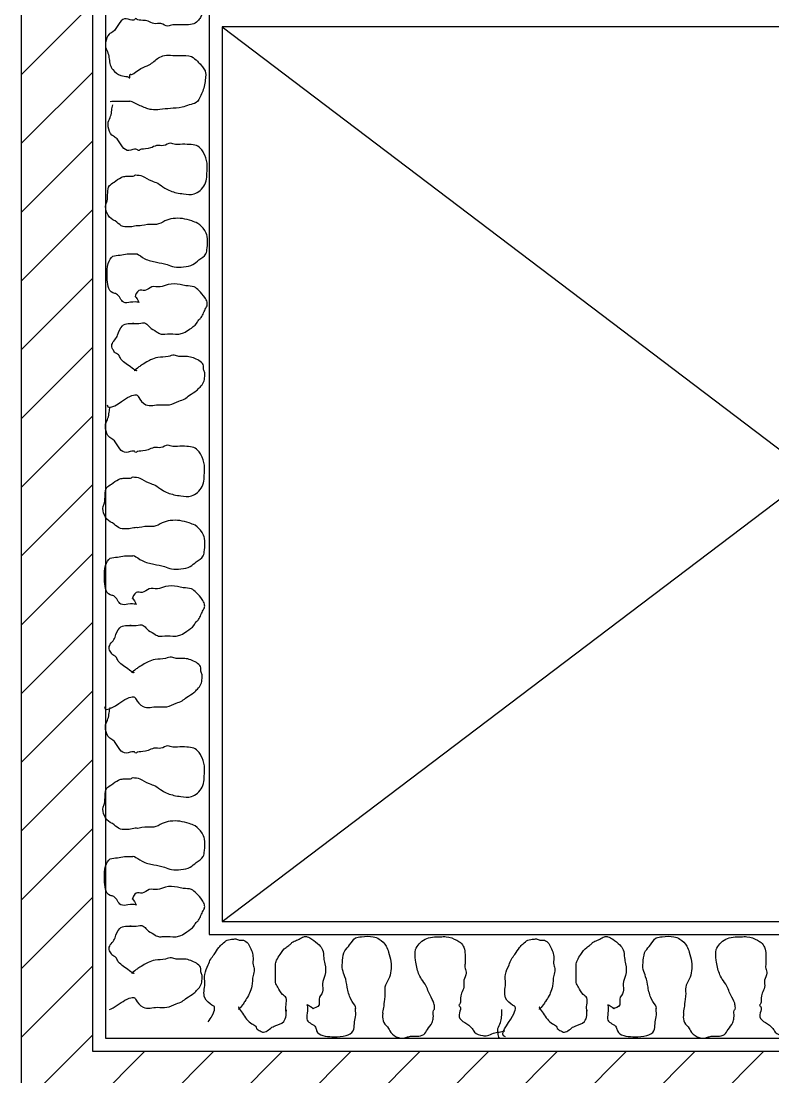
# Model space of a CAD drawing. Extents: x -251.9 to -196.2, y -340.1 to -300.7.
# Drawn here: x -210.587 to -208.626, y -334.754 to -332 of the extents above; entities that cross this region are included whole.
import ezdxf

# ---------------------------------------------------------------- set-up
doc = ezdxf.new("R2010")
doc.units = 0
doc.header["$LTSCALE"] = 0.5
doc.header["$MEASUREMENT"] = 0
for name, color, linetype in [('AC', 10, 'CONTINUOUS'), ('DUCK', 2, 'CONTINUOUS'), ('HATCH', 11, 'CONTINUOUS'), ('LINE', 3, 'CONTINUOUS')]:
    doc.layers.add(name, color=color, linetype=linetype)

msp = doc.modelspace()

# ---------------------------------------------------------------- hatches: boundary and pattern name
at = {"layer": 'HATCH'}
h = msp.add_hatch(dxfattribs=at)
h.set_pattern_fill('ANSI31', color=256, scale=1.014905, style=0)
h.set_pattern_definition([(45, (-382.4706, -368.56819), (-0.08970575, 0.08970575), [])])
h.paths.add_polyline_path([(-206.4596, -331.4907), (-210.5869, -331.4907), (-210.5869, -334.8737), (-206.4596, -334.8737)])
h.paths.add_polyline_path([(-206.6457, -331.6768), (-206.6457, -334.6876), (-210.4008, -334.6876), (-210.4008, -331.6768)], flags=16)

# ---------------------------------------------------------------- linework, layer by layer
at = {"layer": 'AC'}
for points in [[(-210.4008, -331.6768), (-210.4008, -334.6876), (-206.6457, -334.6876), (-206.6457, -331.6768)], [(-210.367, -331.7106), (-210.367, -334.6538), (-206.6795, -334.6538), (-206.6795, -331.7106)], [(-210.0963, -331.9812), (-210.0963, -334.3832), (-206.9501, -334.3832), (-206.9501, -331.9812)], [(-210.0625, -332.0151), (-210.0625, -334.3493), (-206.984, -334.3493), (-206.984, -332.0151)]]:
    msp.add_lwpolyline(points, close=True, dxfattribs=at)
at = {"layer": 'DUCK'}
msp.add_lwpolyline([(-210.5869, -331.4907), (-210.5869, -334.8737), (-206.4596, -334.8737), (-206.4596, -331.4907)], close=True, dxfattribs=at)
at = {"layer": 'HATCH'}
for points, knots in [([(-210.1271, -331.7106), (-210.1212, -331.7146), (-210.1098, -331.7209), (-210.1085, -331.7447), (-210.1059, -331.7655), (-210.1153, -331.7887), (-210.1297, -331.8036), (-210.1513, -331.8109), (-210.1726, -331.8172), (-210.1971, -331.8171), (-210.2198, -331.811), (-210.2375, -331.7988), (-210.2623, -331.8021), (-210.2844, -331.7964), (-210.2876, -331.7986), (-210.3078, -331.7936), (-210.3074, -331.7948), (-210.3077, -331.7946), (-210.3337, -331.794), (-210.3439, -331.8087), (-210.3659, -331.8171), (-210.3781, -331.8428), (-210.3646, -331.8711), (-210.3733, -331.8989), (-210.3485, -331.912), (-210.3363, -331.9235), (-210.3185, -331.9277), (-210.2999, -331.9254), (-210.2971, -331.9315), (-210.2917, -331.929), (-210.2807, -331.9301), (-210.2574, -331.9151), (-210.2352, -331.9086), (-210.2169, -331.8925), (-210.1931, -331.8838), (-210.1673, -331.8801), (-210.1448, -331.877), (-210.126, -331.8895), (-210.1087, -331.9099), (-210.1092, -331.9368), (-210.1077, -331.965), (-210.1145, -331.9831), (-210.1243, -331.9988), (-210.1367, -332.0086), (-210.1568, -332.0098), (-210.1751, -332.0103), (-210.1917, -332.0082), (-210.206, -332.016), (-210.2214, -332.003), (-210.2404, -332.0094), (-210.2589, -331.9966), (-210.2827, -331.9986), (-210.2862, -331.9933), (-210.2891, -331.9928), (-210.2922, -332.0009), (-210.3278, -331.9862), (-210.3368, -332.0239), (-210.3619, -332.0351), (-210.3666, -332.052), (-210.3676, -332.0696), (-210.3592, -332.0827), (-210.3573, -332.0987), (-210.3551, -332.1136), (-210.3469, -332.1306), (-210.3294, -332.1431), (-210.3052, -332.1442), (-210.3022, -332.1525), (-210.304, -332.135), (-210.2975, -332.1427), (-210.2777, -332.1219), (-210.2493, -332.1153), (-210.2333, -332.0967), (-210.2116, -332.0875), (-210.1924, -332.0898), (-210.1693, -332.0896), (-210.1443, -332.0876), (-210.1286, -332.1034), (-210.115, -332.1163), (-210.1047, -332.1302), (-210.106, -332.1532), (-210.109, -332.1734), (-210.1184, -332.1953), (-210.1273, -332.2149), (-210.1491, -332.2175), (-210.1701, -332.2274), (-210.1968, -332.2267), (-210.223, -332.231), (-210.2439, -332.232), (-210.2648, -332.2264), (-210.2823, -332.2175), (-210.3031, -332.2071), (-210.3051, -332.2103), (-210.3051, -332.209), (-210.3104, -332.2094), (-210.332, -332.209), (-210.3483, -332.2096), (-210.3545, -332.2104)], [0.4270406, 0.4270406, 0.4270406, 0.4270406, 0.4315754, 0.4350445, 0.4418486, 0.4455117, 0.45128, 0.4549386, 0.4605401, 0.4659738, 0.4709192, 0.4760933, 0.4794894, 0.4869917, 0.4910669, 0.4965431, 0.5006184, 0.5074105, 0.5122134, 0.5165655, 0.5180848, 0.5278237, 0.5299749, 0.5389238, 0.542322, 0.5472225, 0.5500233, 0.5540985, 0.5595747, 0.567046, 0.5745483, 0.5812397, 0.5848982, 0.5897987, 0.5971158, 0.6012475, 0.6073604, 0.6113227, 0.6156765, 0.6246253, 0.6280273, 0.634481, 0.6369329, 0.6403311, 0.6444628, 0.6498965, 0.6526134, 0.6554141, 0.6597106, 0.6637859, 0.6674444, 0.6735951, 0.6790712, 0.6851842, 0.6920103, 0.6968132, 0.7069202, 0.7093704, 0.7145508, 0.7172723, 0.7209355, 0.7244046, 0.7278737, 0.7309155, 0.7367618, 0.7408935, 0.7470441, 0.7534889, 0.7582433, 0.7652392, 0.7704133, 0.7772097, 0.7808683, 0.7856227, 0.789698, 0.7965241, 0.8008762, 0.8037603, 0.8092436, 0.8112848, 0.8188915, 0.8225546, 0.8274584, 0.8317549, 0.8360514, 0.8428775, 0.8490281, 0.8537826, 0.8565834, 0.8632748, 0.8669334, 0.8716878, 0.8791592, 0.8839137, 0.8900266, 0.8939614, 0.8939614, 0.8939614, 0.8939614]), ([(-210.3626, -333.0006), (-210.3608, -333.0209), (-210.299, -332.9685), (-210.2807, -332.9769), (-210.2845, -332.9764), (-210.2619, -333.0085), (-210.2282, -332.9982), (-210.1989, -333.0036), (-210.1787, -332.9917), (-210.1597, -332.9867), (-210.1465, -332.9739), (-210.131, -332.9665), (-210.1197, -332.954), (-210.1093, -332.9429), (-210.1082, -332.9291), (-210.1068, -332.9173), (-210.1123, -332.9088), (-210.1097, -332.8998), (-210.1153, -332.8902), (-210.1309, -332.8807), (-210.1522, -332.8724), (-210.1736, -332.8767), (-210.1885, -332.8695), (-210.2069, -332.8773), (-210.228, -332.8756), (-210.2453, -332.882), (-210.2584, -332.8885), (-210.2686, -332.895), (-210.2816, -332.9032), (-210.2926, -332.9132), (-210.2901, -332.9107), (-210.2846, -332.9106), (-210.2856, -332.9146), (-210.3062, -332.8977), (-210.3262, -332.8872), (-210.3329, -332.8682), (-210.3433, -332.8658), (-210.3462, -332.8572), (-210.3523, -332.8487), (-210.3475, -332.836), (-210.3391, -332.8282), (-210.332, -332.8132), (-210.3282, -332.7947), (-210.3098, -332.788), (-210.2901, -332.7892), (-210.2931, -332.7885), (-210.2949, -332.7887), (-210.2989, -332.7882), (-210.2802, -332.7899), (-210.2613, -332.7847), (-210.2507, -332.8016), (-210.2359, -332.808), (-210.2231, -332.8174), (-210.2058, -332.8155), (-210.1907, -332.816), (-210.1742, -332.8167), (-210.161, -332.8133), (-210.1463, -332.8027), (-210.1307, -332.7931), (-210.1244, -332.7795), (-210.1151, -332.7727), (-210.1112, -332.7607), (-210.1061, -332.7507), (-210.1008, -332.7421), (-210.1012, -332.7315), (-210.1095, -332.7179), (-210.1207, -332.7045), (-210.1365, -332.6903), (-210.1553, -332.6916), (-210.1769, -332.6856), (-210.2008, -332.6841), (-210.2235, -332.6965), (-210.2467, -332.6888), (-210.2614, -332.7065), (-210.2837, -332.6974), (-210.2897, -332.7208), (-210.2901, -332.7148), (-210.2776, -332.7364), (-210.2802, -332.7326), (-210.2984, -332.732), (-210.3255, -332.7383), (-210.3308, -332.7116), (-210.3596, -332.7081), (-210.3627, -332.6807), (-210.3625, -332.6546), (-210.3627, -332.6351), (-210.3502, -332.6103), (-210.3284, -332.6115), (-210.3097, -332.6061), (-210.2889, -332.6078), (-210.288, -332.607), (-210.29, -332.6083), (-210.2861, -332.6045), (-210.2637, -332.6226), (-210.2349, -332.629), (-210.2086, -332.633), (-210.1863, -332.6434), (-210.163, -332.6413), (-210.1387, -332.6383), (-210.1233, -332.6208), (-210.103, -332.6116), (-210.1016, -332.5865), (-210.0989, -332.5657), (-210.1084, -332.5425), (-210.1228, -332.5276), (-210.1444, -332.5203), (-210.1657, -332.514), (-210.1901, -332.5141), (-210.2129, -332.5202), (-210.2306, -332.5324), (-210.2554, -332.5291), (-210.2775, -332.5348), (-210.2807, -332.5326), (-210.3009, -332.5376), (-210.3005, -332.5364), (-210.3007, -332.5366), (-210.3268, -332.5372), (-210.337, -332.5225), (-210.3589, -332.5141), (-210.3712, -332.4884), (-210.3577, -332.4601), (-210.3663, -332.4323), (-210.3416, -332.4192), (-210.3294, -332.4077), (-210.3116, -332.4035), (-210.293, -332.4058), (-210.2902, -332.3997), (-210.2848, -332.4022), (-210.2738, -332.4011), (-210.2505, -332.4161), (-210.2283, -332.4226), (-210.21, -332.4387), (-210.1862, -332.4474), (-210.1604, -332.4511), (-210.1378, -332.4543), (-210.1191, -332.4417), (-210.1018, -332.4213), (-210.1023, -332.3944), (-210.1007, -332.3662), (-210.1076, -332.3481), (-210.1174, -332.3324), (-210.1298, -332.3226), (-210.1499, -332.3214), (-210.1681, -332.3209), (-210.1848, -332.323), (-210.1991, -332.3152), (-210.2145, -332.3282), (-210.2335, -332.3218), (-210.252, -332.3346), (-210.2758, -332.3326), (-210.2793, -332.3379), (-210.2822, -332.3384), (-210.2853, -332.3303), (-210.3209, -332.345), (-210.3299, -332.3073), (-210.3549, -332.2961), (-210.3596, -332.2792), (-210.3607, -332.2616), (-210.3523, -332.2485), (-210.3505, -332.2329), (-210.349, -332.2229), (-210.3476, -332.2183)], [0, 0, 0, 0, 0.0135353, 0.0258367, 0.033431, 0.0402274, 0.0483779, 0.0538116, 0.0596161, 0.0632746, 0.0666728, 0.0715734, 0.0744575, 0.0778574, 0.0813265, 0.0833677, 0.085519, 0.0875602, 0.089081, 0.0924792, 0.0995714, 0.1036467, 0.1064475, 0.1099111, 0.1160617, 0.1203582, 0.1218775, 0.1258398, 0.12829, 0.1322523, 0.1349692, 0.1410821, 0.1458366, 0.1497988, 0.1579839, 0.1604358, 0.1619551, 0.164407, 0.1659279, 0.168733, 0.1721329, 0.1736537, 0.1797373, 0.1833958, 0.1854335, 0.1929048, 0.1963009, 0.2010554, 0.2051307, 0.209206, 0.2120901, 0.2169907, 0.2200292, 0.2220669, 0.2281798, 0.2302174, 0.2330182, 0.2369805, 0.2422891, 0.244741, 0.2466637, 0.2497055, 0.2527473, 0.2542682, 0.2563094, 0.2593512, 0.2646615, 0.2680597, 0.2728626, 0.2763261, 0.2831183, 0.2880637, 0.2928181, 0.297376, 0.3007721, 0.3055791, 0.3076167, 0.3146125, 0.3180086, 0.3234423, 0.3275176, 0.3337859, 0.3359342, 0.3454089, 0.3467698, 0.3536075, 0.3585113, 0.362643, 0.3667747, 0.3715292, 0.3762837, 0.3823966, 0.3871511, 0.3932283, 0.4003205, 0.4065831, 0.4108795, 0.4163132, 0.4219148, 0.4262668, 0.4315754, 0.4350445, 0.4418486, 0.4455117, 0.45128, 0.4549386, 0.4605401, 0.4659738, 0.4709192, 0.4760933, 0.4794894, 0.4869917, 0.4910669, 0.4965431, 0.5006184, 0.5074105, 0.5122134, 0.5165655, 0.5180848, 0.5278237, 0.5299749, 0.5389238, 0.542322, 0.5472225, 0.5500233, 0.5540985, 0.5595747, 0.567046, 0.5745483, 0.5812397, 0.5848982, 0.5897987, 0.5971158, 0.6012475, 0.6073604, 0.6113227, 0.6156765, 0.6246253, 0.6280273, 0.634481, 0.6369329, 0.6403311, 0.6444628, 0.6498965, 0.6526134, 0.6554141, 0.6597106, 0.6637859, 0.6674444, 0.6735951, 0.6790712, 0.6851842, 0.6920103, 0.6968132, 0.7069202, 0.7093704, 0.7145508, 0.7172723, 0.7209355, 0.7244046, 0.7276109, 0.7276109, 0.7276109, 0.7276109]), ([(-210.3695, -333.7885), (-210.3677, -333.8088), (-210.3059, -333.7564), (-210.2876, -333.7648), (-210.2914, -333.7643), (-210.2688, -333.7964), (-210.2351, -333.7861), (-210.2058, -333.7915), (-210.1856, -333.7796), (-210.1666, -333.7746), (-210.1534, -333.7618), (-210.1379, -333.7544), (-210.1266, -333.7419), (-210.1162, -333.7308), (-210.1151, -333.717), (-210.1137, -333.7052), (-210.1193, -333.6967), (-210.1166, -333.6877), (-210.1222, -333.6781), (-210.1378, -333.6686), (-210.1592, -333.6603), (-210.1805, -333.6646), (-210.1955, -333.6574), (-210.2138, -333.6652), (-210.235, -333.6635), (-210.2522, -333.6698), (-210.2653, -333.6764), (-210.2755, -333.6829), (-210.2885, -333.6911), (-210.2995, -333.7011), (-210.297, -333.6986), (-210.2915, -333.6985), (-210.2926, -333.7025), (-210.3131, -333.6856), (-210.3331, -333.6751), (-210.3398, -333.6561), (-210.3502, -333.6537), (-210.3531, -333.6451), (-210.3592, -333.6365), (-210.3544, -333.6239), (-210.346, -333.6161), (-210.3389, -333.6011), (-210.3352, -333.5826), (-210.3167, -333.5759), (-210.297, -333.5771), (-210.3001, -333.5764), (-210.3018, -333.5766), (-210.3058, -333.5761), (-210.2871, -333.5777), (-210.2682, -333.5726), (-210.2577, -333.5895), (-210.2428, -333.5959), (-210.23, -333.6053), (-210.2127, -333.6034), (-210.1976, -333.6039), (-210.1811, -333.6046), (-210.168, -333.6012), (-210.1532, -333.5906), (-210.1376, -333.581), (-210.1313, -333.5674), (-210.122, -333.5606), (-210.1182, -333.5486), (-210.113, -333.5386), (-210.1077, -333.53), (-210.1081, -333.5194), (-210.1164, -333.5058), (-210.1276, -333.4924), (-210.1434, -333.4782), (-210.1622, -333.4795), (-210.1838, -333.4734), (-210.2077, -333.472), (-210.2305, -333.4844), (-210.2536, -333.4767), (-210.2683, -333.4944), (-210.2907, -333.4853), (-210.2966, -333.5087), (-210.297, -333.5027), (-210.2845, -333.5243), (-210.2871, -333.5205), (-210.3053, -333.5199), (-210.3324, -333.5262), (-210.3377, -333.4995), (-210.3666, -333.496), (-210.3697, -333.4686), (-210.3695, -333.4425), (-210.3696, -333.423), (-210.3571, -333.3982), (-210.3353, -333.3994), (-210.3167, -333.394), (-210.2959, -333.3957), (-210.2949, -333.3949), (-210.2969, -333.3962), (-210.293, -333.3924), (-210.2706, -333.4105), (-210.2418, -333.4169), (-210.2155, -333.4209), (-210.1932, -333.4313), (-210.1699, -333.4292), (-210.1457, -333.4262), (-210.1302, -333.4087), (-210.1099, -333.3995), (-210.1085, -333.3744), (-210.1059, -333.3536), (-210.1153, -333.3304), (-210.1297, -333.3155), (-210.1513, -333.3082), (-210.1726, -333.3019), (-210.1971, -333.302), (-210.2198, -333.3081), (-210.2375, -333.3203), (-210.2623, -333.317), (-210.2844, -333.3227), (-210.2876, -333.3205), (-210.3078, -333.3255), (-210.3074, -333.3243), (-210.3077, -333.3245), (-210.3337, -333.325), (-210.3439, -333.3104), (-210.3659, -333.302), (-210.3781, -333.2763), (-210.3646, -333.248), (-210.3733, -333.2202), (-210.3485, -333.2071), (-210.3363, -333.1956), (-210.3185, -333.1914), (-210.2999, -333.1937), (-210.2971, -333.1876), (-210.2917, -333.19), (-210.2807, -333.189), (-210.2574, -333.204), (-210.2352, -333.2105), (-210.2169, -333.2266), (-210.1931, -333.2353), (-210.1673, -333.2389), (-210.1448, -333.2421), (-210.126, -333.2296), (-210.1087, -333.2092), (-210.1092, -333.1823), (-210.1077, -333.1541), (-210.1145, -333.136), (-210.1243, -333.1203), (-210.1367, -333.1105), (-210.1568, -333.1093), (-210.1751, -333.1088), (-210.1917, -333.1108), (-210.206, -333.1031), (-210.2214, -333.1161), (-210.2404, -333.1097), (-210.2589, -333.1225), (-210.2827, -333.1205), (-210.2862, -333.1258), (-210.2891, -333.1263), (-210.2922, -333.1182), (-210.3278, -333.1329), (-210.3368, -333.0952), (-210.3619, -333.084), (-210.3666, -333.0671), (-210.3676, -333.0495), (-210.3592, -333.0364), (-210.3574, -333.0208), (-210.3559, -333.0108), (-210.3545, -333.0062)], [0, 0, 0, 0, 0.0135353, 0.0258367, 0.033431, 0.0402274, 0.0483779, 0.0538116, 0.0596161, 0.0632746, 0.0666728, 0.0715734, 0.0744575, 0.0778574, 0.0813265, 0.0833677, 0.085519, 0.0875602, 0.089081, 0.0924792, 0.0995714, 0.1036467, 0.1064475, 0.1099111, 0.1160617, 0.1203582, 0.1218775, 0.1258398, 0.12829, 0.1322523, 0.1349692, 0.1410821, 0.1458366, 0.1497988, 0.1579839, 0.1604358, 0.1619551, 0.164407, 0.1659279, 0.168733, 0.1721329, 0.1736537, 0.1797373, 0.1833958, 0.1854335, 0.1929048, 0.1963009, 0.2010554, 0.2051307, 0.209206, 0.2120901, 0.2169907, 0.2200292, 0.2220669, 0.2281798, 0.2302174, 0.2330182, 0.2369805, 0.2422891, 0.244741, 0.2466637, 0.2497055, 0.2527473, 0.2542682, 0.2563094, 0.2593512, 0.2646615, 0.2680597, 0.2728626, 0.2763261, 0.2831183, 0.2880637, 0.2928181, 0.297376, 0.3007721, 0.3055791, 0.3076167, 0.3146125, 0.3180086, 0.3234423, 0.3275176, 0.3337859, 0.3359342, 0.3454089, 0.3467698, 0.3536075, 0.3585113, 0.362643, 0.3667747, 0.3715292, 0.3762837, 0.3823966, 0.3871511, 0.3932283, 0.4003205, 0.4065831, 0.4108795, 0.4163132, 0.4219148, 0.4262668, 0.4315754, 0.4350445, 0.4418486, 0.4455117, 0.45128, 0.4549386, 0.4605401, 0.4659738, 0.4709192, 0.4760933, 0.4794894, 0.4869917, 0.4910669, 0.4965431, 0.5006184, 0.5074105, 0.5122134, 0.5165655, 0.5180848, 0.5278237, 0.5299749, 0.5389238, 0.542322, 0.5472225, 0.5500233, 0.5540985, 0.5595747, 0.567046, 0.5745483, 0.5812397, 0.5848982, 0.5897987, 0.5971158, 0.6012475, 0.6073604, 0.6113227, 0.6156765, 0.6246253, 0.6280273, 0.634481, 0.6369329, 0.6403311, 0.6444628, 0.6498965, 0.6526134, 0.6554141, 0.6597106, 0.6637859, 0.6674444, 0.6735951, 0.6790712, 0.6851842, 0.6920103, 0.6968132, 0.7069202, 0.7093704, 0.7145508, 0.7172723, 0.7209355, 0.7244046, 0.7276109, 0.7276109, 0.7276109, 0.7276109]), ([(-210.3562, -334.5788), (-210.3446, -334.5744), (-210.303, -334.5422), (-210.2876, -334.5493), (-210.2914, -334.5488), (-210.2688, -334.5809), (-210.2351, -334.5705), (-210.2058, -334.5759), (-210.1856, -334.564), (-210.1666, -334.559), (-210.1534, -334.5462), (-210.1379, -334.5388), (-210.1266, -334.5263), (-210.1162, -334.5152), (-210.1151, -334.5014), (-210.1137, -334.4897), (-210.1193, -334.4812), (-210.1166, -334.4722), (-210.1222, -334.4626), (-210.1378, -334.453), (-210.1592, -334.4448), (-210.1805, -334.449), (-210.1955, -334.4418), (-210.2138, -334.4496), (-210.235, -334.4479), (-210.2522, -334.4543), (-210.2653, -334.4609), (-210.2755, -334.4673), (-210.2885, -334.4756), (-210.2995, -334.4855), (-210.297, -334.4831), (-210.2915, -334.4829), (-210.2926, -334.4869), (-210.3131, -334.4701), (-210.3331, -334.4595), (-210.3398, -334.4405), (-210.3502, -334.4381), (-210.3531, -334.4296), (-210.3592, -334.421), (-210.3544, -334.4084), (-210.346, -334.4006), (-210.3389, -334.3856), (-210.3352, -334.367), (-210.3167, -334.3604), (-210.297, -334.3615), (-210.3001, -334.3608), (-210.3018, -334.3611), (-210.3058, -334.3606), (-210.2871, -334.3622), (-210.2682, -334.357), (-210.2577, -334.374), (-210.2428, -334.3803), (-210.23, -334.3897), (-210.2127, -334.3878), (-210.1976, -334.3884), (-210.1811, -334.3891), (-210.168, -334.3857), (-210.1532, -334.375), (-210.1376, -334.3654), (-210.1313, -334.3518), (-210.122, -334.345), (-210.1182, -334.3331), (-210.113, -334.323), (-210.1077, -334.3144), (-210.1081, -334.3038), (-210.1164, -334.2902), (-210.1276, -334.2769), (-210.1434, -334.2626), (-210.1622, -334.264), (-210.1838, -334.2579), (-210.2077, -334.2564), (-210.2305, -334.2689), (-210.2536, -334.2612), (-210.2683, -334.2788), (-210.2907, -334.2697), (-210.2966, -334.2932), (-210.297, -334.2872), (-210.2845, -334.3087), (-210.2871, -334.3049), (-210.3053, -334.3044), (-210.3324, -334.3106), (-210.3377, -334.2839), (-210.3666, -334.2804), (-210.3697, -334.253), (-210.3695, -334.2269), (-210.3696, -334.2075), (-210.3571, -334.1827), (-210.3353, -334.1838), (-210.3167, -334.1784), (-210.2959, -334.1801), (-210.2949, -334.1794), (-210.2969, -334.1807), (-210.293, -334.1768), (-210.2706, -334.1949), (-210.2418, -334.2013), (-210.2155, -334.2053), (-210.1932, -334.2157), (-210.1699, -334.2136), (-210.1457, -334.2106), (-210.1302, -334.1931), (-210.1099, -334.1839), (-210.1085, -334.1588), (-210.1059, -334.138), (-210.1153, -334.1149), (-210.1297, -334.0999), (-210.1513, -334.0927), (-210.1726, -334.0864), (-210.1971, -334.0864), (-210.2198, -334.0925), (-210.2375, -334.1048), (-210.2623, -334.1014), (-210.2844, -334.1072), (-210.2876, -334.1049), (-210.3078, -334.1099), (-210.3074, -334.1087), (-210.3077, -334.1089), (-210.3337, -334.1095), (-210.3439, -334.0949), (-210.3659, -334.0864), (-210.3781, -334.0608), (-210.3646, -334.0325), (-210.3733, -334.0047), (-210.3485, -333.9915), (-210.3363, -333.9801), (-210.3185, -333.9759), (-210.2999, -333.9781), (-210.2971, -333.972), (-210.2917, -333.9745), (-210.2807, -333.9734), (-210.2574, -333.9885), (-210.2352, -333.995), (-210.2169, -334.011), (-210.1931, -334.0198), (-210.1673, -334.0234), (-210.1448, -334.0266), (-210.126, -334.0141), (-210.1087, -333.9936), (-210.1092, -333.9667), (-210.1077, -333.9385), (-210.1145, -333.9205), (-210.1243, -333.9048), (-210.1367, -333.895), (-210.1568, -333.8938), (-210.1751, -333.8933), (-210.1917, -333.8953), (-210.206, -333.8876), (-210.2214, -333.9005), (-210.2404, -333.8942), (-210.2589, -333.9069), (-210.2827, -333.905), (-210.2862, -333.9102), (-210.2891, -333.9108), (-210.2922, -333.9027), (-210.3278, -333.9173), (-210.3368, -333.8796), (-210.3619, -333.8685), (-210.3666, -333.8515), (-210.3676, -333.834), (-210.3592, -333.8208), (-210.3574, -333.8053), (-210.3559, -333.7953), (-210.3545, -333.7907)], [0.0052418, 0.0052418, 0.0052418, 0.0052418, 0.0135353, 0.0258367, 0.033431, 0.0402274, 0.0483779, 0.0538116, 0.0596161, 0.0632746, 0.0666728, 0.0715734, 0.0744575, 0.0778574, 0.0813265, 0.0833677, 0.085519, 0.0875602, 0.089081, 0.0924792, 0.0995714, 0.1036467, 0.1064475, 0.1099111, 0.1160617, 0.1203582, 0.1218775, 0.1258398, 0.12829, 0.1322523, 0.1349692, 0.1410821, 0.1458366, 0.1497988, 0.1579839, 0.1604358, 0.1619551, 0.164407, 0.1659279, 0.168733, 0.1721329, 0.1736537, 0.1797373, 0.1833958, 0.1854335, 0.1929048, 0.1963009, 0.2010554, 0.2051307, 0.209206, 0.2120901, 0.2169907, 0.2200292, 0.2220669, 0.2281798, 0.2302174, 0.2330182, 0.2369805, 0.2422891, 0.244741, 0.2466637, 0.2497055, 0.2527473, 0.2542682, 0.2563094, 0.2593512, 0.2646615, 0.2680597, 0.2728626, 0.2763261, 0.2831183, 0.2880637, 0.2928181, 0.297376, 0.3007721, 0.3055791, 0.3076167, 0.3146125, 0.3180086, 0.3234423, 0.3275176, 0.3337859, 0.3359342, 0.3454089, 0.3467698, 0.3536075, 0.3585113, 0.362643, 0.3667747, 0.3715292, 0.3762837, 0.3823966, 0.3871511, 0.3932283, 0.4003205, 0.4065831, 0.4108795, 0.4163132, 0.4219148, 0.4262668, 0.4315754, 0.4350445, 0.4418486, 0.4455117, 0.45128, 0.4549386, 0.4605401, 0.4659738, 0.4709192, 0.4760933, 0.4794894, 0.4869917, 0.4910669, 0.4965431, 0.5006184, 0.5074105, 0.5122134, 0.5165655, 0.5180848, 0.5278237, 0.5299749, 0.5389238, 0.542322, 0.5472225, 0.5500233, 0.5540985, 0.5595747, 0.567046, 0.5745483, 0.5812397, 0.5848982, 0.5897987, 0.5971158, 0.6012475, 0.6073604, 0.6113227, 0.6156765, 0.6246253, 0.6280273, 0.634481, 0.6369329, 0.6403311, 0.6444628, 0.6498965, 0.6526134, 0.6554141, 0.6597106, 0.6637859, 0.6674444, 0.6735951, 0.6790712, 0.6851842, 0.6920103, 0.6968132, 0.7069202, 0.7093704, 0.7145508, 0.7172723, 0.7209355, 0.7244046, 0.7276109, 0.7276109, 0.7276109, 0.7276109]), ([(-210.0989, -334.6111), (-210.0954, -334.6058), (-210.0783, -334.5804), (-210.0841, -334.5678), (-210.0836, -334.5716), (-210.1157, -334.5489), (-210.1053, -334.5153), (-210.1107, -334.486), (-210.0988, -334.4658), (-210.0938, -334.4468), (-210.081, -334.4336), (-210.0737, -334.4181), (-210.0611, -334.4068), (-210.05, -334.3964), (-210.0362, -334.3953), (-210.0245, -334.3939), (-210.016, -334.3994), (-210.007, -334.3968), (-209.9974, -334.4024), (-209.9878, -334.418), (-209.9796, -334.4393), (-209.9839, -334.4607), (-209.9766, -334.4756), (-209.9845, -334.4939), (-209.9827, -334.5151), (-209.9891, -334.5323), (-209.9957, -334.5455), (-210.0021, -334.5556), (-210.0104, -334.5686), (-210.0203, -334.5797), (-210.0179, -334.5771), (-210.0177, -334.5717), (-210.0218, -334.5727), (-210.0049, -334.5933), (-209.9943, -334.6132), (-209.9753, -334.6199), (-209.9729, -334.6304), (-209.9644, -334.6333), (-209.9558, -334.6394), (-209.9432, -334.6346), (-209.9354, -334.6262), (-209.9204, -334.619), (-209.9018, -334.6153), (-209.8952, -334.5968), (-209.8963, -334.5772), (-209.8957, -334.5802), (-209.8959, -334.582), (-209.8954, -334.586), (-209.897, -334.5672), (-209.8918, -334.5484), (-209.9088, -334.5378), (-209.9151, -334.523), (-209.9245, -334.5102), (-209.9226, -334.4929), (-209.9232, -334.4778), (-209.9239, -334.4613), (-209.9205, -334.4481), (-209.9099, -334.4334), (-209.9003, -334.4178), (-209.8866, -334.4115), (-209.8798, -334.4022), (-209.8679, -334.3983), (-209.8578, -334.3932), (-209.8492, -334.3878), (-209.8386, -334.3883), (-209.825, -334.3966), (-209.8117, -334.4078), (-209.7974, -334.4236), (-209.7988, -334.4424), (-209.7927, -334.464), (-209.7912, -334.4879), (-209.8037, -334.5106), (-209.796, -334.5338), (-209.8136, -334.5485), (-209.8045, -334.5708), (-209.828, -334.5768), (-209.822, -334.5772), (-209.8435, -334.5647), (-209.8397, -334.5673), (-209.8392, -334.5855), (-209.8454, -334.6126), (-209.8187, -334.6178), (-209.8153, -334.6467), (-209.7879, -334.6498), (-209.7617, -334.6496), (-209.7423, -334.6498), (-209.7175, -334.6373), (-209.7186, -334.6155), (-209.7132, -334.5968), (-209.7149, -334.576), (-209.7142, -334.5751), (-209.7155, -334.5771), (-209.7116, -334.5732), (-209.7297, -334.5507), (-209.7361, -334.522), (-209.7402, -334.4957), (-209.7505, -334.4733), (-209.7485, -334.4501), (-209.7454, -334.4258), (-209.7279, -334.4104), (-209.7187, -334.3901), (-209.6937, -334.3886), (-209.6728, -334.386), (-209.6497, -334.3954), (-209.6347, -334.4098), (-209.6275, -334.4315), (-209.6212, -334.4527), (-209.6212, -334.4772), (-209.6273, -334.4999), (-209.6396, -334.5177), (-209.6362, -334.5424), (-209.642, -334.5645), (-209.6397, -334.5678), (-209.6447, -334.5879), (-209.6435, -334.5875), (-209.6437, -334.5878), (-209.6443, -334.6138), (-209.6297, -334.624), (-209.6213, -334.646), (-209.5956, -334.6583), (-209.5673, -334.6447), (-209.5395, -334.6534), (-209.5263, -334.6286), (-209.5149, -334.6165), (-209.5107, -334.5987), (-209.5129, -334.5801), (-209.5068, -334.5773), (-209.5093, -334.5719), (-209.5083, -334.5608), (-209.5233, -334.5376), (-209.5298, -334.5153), (-209.5458, -334.497), (-209.5546, -334.4733), (-209.5582, -334.4474), (-209.5614, -334.4249), (-209.5489, -334.4061), (-209.5284, -334.3889), (-209.5015, -334.3894), (-209.4733, -334.3878), (-209.4553, -334.3947), (-209.4396, -334.4044), (-209.4298, -334.4169), (-209.4286, -334.437), (-209.4281, -334.4552), (-209.4301, -334.4718), (-209.4224, -334.4862), (-209.4353, -334.5015), (-209.429, -334.5206), (-209.4417, -334.539), (-209.4398, -334.5629), (-209.445, -334.5664), (-209.4456, -334.5693), (-209.4375, -334.5724), (-209.4521, -334.6079), (-209.4144, -334.617), (-209.4033, -334.642), (-209.3863, -334.6467), (-209.3688, -334.6478), (-209.3556, -334.6394), (-209.3401, -334.6375), (-209.3301, -334.6361), (-209.3255, -334.6347)], [0.0104215, 0.0104215, 0.0104215, 0.0104215, 0.0135353, 0.0258367, 0.033431, 0.0402274, 0.0483779, 0.0538116, 0.0596161, 0.0632746, 0.0666728, 0.0715734, 0.0744575, 0.0778574, 0.0813265, 0.0833677, 0.085519, 0.0875602, 0.089081, 0.0924792, 0.0995714, 0.1036467, 0.1064475, 0.1099111, 0.1160617, 0.1203582, 0.1218775, 0.1258398, 0.12829, 0.1322523, 0.1349692, 0.1410821, 0.1458366, 0.1497988, 0.1579839, 0.1604358, 0.1619551, 0.164407, 0.1659279, 0.168733, 0.1721329, 0.1736537, 0.1797373, 0.1833958, 0.1854335, 0.1929048, 0.1963009, 0.2010554, 0.2051307, 0.209206, 0.2120901, 0.2169907, 0.2200292, 0.2220669, 0.2281798, 0.2302174, 0.2330182, 0.2369805, 0.2422891, 0.244741, 0.2466637, 0.2497055, 0.2527473, 0.2542682, 0.2563094, 0.2593512, 0.2646615, 0.2680597, 0.2728626, 0.2763261, 0.2831183, 0.2880637, 0.2928181, 0.297376, 0.3007721, 0.3055791, 0.3076167, 0.3146125, 0.3180086, 0.3234423, 0.3275176, 0.3337859, 0.3359342, 0.3454089, 0.3467698, 0.3536075, 0.3585113, 0.362643, 0.3667747, 0.3715292, 0.3762837, 0.3823966, 0.3871511, 0.3932283, 0.4003205, 0.4065831, 0.4108795, 0.4163132, 0.4219148, 0.4262668, 0.4315754, 0.4350445, 0.4418486, 0.4455117, 0.45128, 0.4549386, 0.4605401, 0.4659738, 0.4709192, 0.4760933, 0.4794894, 0.4869917, 0.4910669, 0.4965431, 0.5006184, 0.5074105, 0.5122134, 0.5165655, 0.5180848, 0.5278237, 0.5299749, 0.5389238, 0.542322, 0.5472225, 0.5500233, 0.5540985, 0.5595747, 0.567046, 0.5745483, 0.5812397, 0.5848982, 0.5897987, 0.5971158, 0.6012475, 0.6073604, 0.6113227, 0.6156765, 0.6246253, 0.6280273, 0.634481, 0.6369329, 0.6403311, 0.6444628, 0.6498965, 0.6526134, 0.6554141, 0.6597106, 0.6637859, 0.6674444, 0.6735951, 0.6790712, 0.6851842, 0.6920103, 0.6968132, 0.7069202, 0.7093704, 0.7145508, 0.7172723, 0.7209355, 0.7244046, 0.7276109, 0.7276109, 0.7276109, 0.7276109]), ([(-209.3233, -334.6497), (-209.3436, -334.6479), (-209.2913, -334.5861), (-209.2996, -334.5678), (-209.2991, -334.5716), (-209.3312, -334.5489), (-209.3209, -334.5153), (-209.3263, -334.486), (-209.3144, -334.4658), (-209.3094, -334.4468), (-209.2966, -334.4336), (-209.2892, -334.4181), (-209.2767, -334.4068), (-209.2656, -334.3964), (-209.2518, -334.3953), (-209.24, -334.3939), (-209.2316, -334.3994), (-209.2225, -334.3968), (-209.2129, -334.4024), (-209.2034, -334.418), (-209.1952, -334.4393), (-209.1994, -334.4607), (-209.1922, -334.4756), (-209.2, -334.4939), (-209.1983, -334.5151), (-209.2047, -334.5323), (-209.2112, -334.5455), (-209.2177, -334.5556), (-209.2259, -334.5686), (-209.2359, -334.5797), (-209.2334, -334.5771), (-209.2333, -334.5717), (-209.2373, -334.5727), (-209.2205, -334.5933), (-209.2099, -334.6132), (-209.1909, -334.6199), (-209.1885, -334.6304), (-209.1799, -334.6333), (-209.1714, -334.6394), (-209.1587, -334.6346), (-209.1509, -334.6262), (-209.1359, -334.619), (-209.1174, -334.6153), (-209.1107, -334.5968), (-209.1119, -334.5772), (-209.1112, -334.5802), (-209.1114, -334.582), (-209.1109, -334.586), (-209.1126, -334.5672), (-209.1074, -334.5484), (-209.1244, -334.5378), (-209.1307, -334.523), (-209.1401, -334.5102), (-209.1382, -334.4929), (-209.1387, -334.4778), (-209.1394, -334.4613), (-209.1361, -334.4481), (-209.1254, -334.4334), (-209.1158, -334.4178), (-209.1022, -334.4115), (-209.0954, -334.4022), (-209.0834, -334.3983), (-209.0734, -334.3932), (-209.0648, -334.3878), (-209.0542, -334.3883), (-209.0406, -334.3966), (-209.0272, -334.4078), (-209.013, -334.4236), (-209.0143, -334.4424), (-209.0083, -334.464), (-209.0068, -334.4879), (-209.0192, -334.5106), (-209.0115, -334.5338), (-209.0292, -334.5485), (-209.0201, -334.5708), (-209.0435, -334.5768), (-209.0375, -334.5772), (-209.0591, -334.5647), (-209.0553, -334.5673), (-209.0547, -334.5855), (-209.061, -334.6126), (-209.0343, -334.6178), (-209.0308, -334.6467), (-209.0034, -334.6498), (-208.9773, -334.6496), (-208.9578, -334.6498), (-208.933, -334.6373), (-208.9342, -334.6155), (-208.9288, -334.5968), (-208.9305, -334.576), (-208.9297, -334.5751), (-208.931, -334.5771), (-208.9272, -334.5732), (-208.9453, -334.5507), (-208.9517, -334.522), (-208.9557, -334.4957), (-208.9661, -334.4733), (-208.964, -334.4501), (-208.961, -334.4258), (-208.9435, -334.4104), (-208.9343, -334.3901), (-208.9092, -334.3886), (-208.8884, -334.386), (-208.8652, -334.3954), (-208.8503, -334.4098), (-208.843, -334.4315), (-208.8368, -334.4527), (-208.8368, -334.4772), (-208.8429, -334.4999), (-208.8551, -334.5177), (-208.8518, -334.5424), (-208.8575, -334.5645), (-208.8553, -334.5678), (-208.8603, -334.5879), (-208.8591, -334.5875), (-208.8593, -334.5878), (-208.8599, -334.6138), (-208.8453, -334.624), (-208.8368, -334.646), (-208.8111, -334.6583), (-208.7828, -334.6447), (-208.755, -334.6534), (-208.7419, -334.6286), (-208.7304, -334.6165), (-208.7262, -334.5987), (-208.7285, -334.5801), (-208.7224, -334.5773), (-208.7249, -334.5719), (-208.7238, -334.5608), (-208.7388, -334.5376), (-208.7454, -334.5153), (-208.7614, -334.497), (-208.7701, -334.4733), (-208.7738, -334.4474), (-208.777, -334.4249), (-208.7644, -334.4061), (-208.744, -334.3889), (-208.7171, -334.3894), (-208.6889, -334.3878), (-208.6708, -334.3947), (-208.6551, -334.4044), (-208.6453, -334.4169), (-208.6441, -334.437), (-208.6436, -334.4552), (-208.6457, -334.4718), (-208.638, -334.4862), (-208.6509, -334.5015), (-208.6445, -334.5206), (-208.6573, -334.539), (-208.6554, -334.5629), (-208.6606, -334.5664), (-208.6611, -334.5693), (-208.653, -334.5724), (-208.6677, -334.6079), (-208.63, -334.617), (-208.6188, -334.642), (-208.6019, -334.6467), (-208.5843, -334.6478), (-208.5712, -334.6394), (-208.5556, -334.6375), (-208.5456, -334.6361), (-208.541, -334.6347)], [0, 0, 0, 0, 0.0135353, 0.0258367, 0.033431, 0.0402274, 0.0483779, 0.0538116, 0.0596161, 0.0632746, 0.0666728, 0.0715734, 0.0744575, 0.0778574, 0.0813265, 0.0833677, 0.085519, 0.0875602, 0.089081, 0.0924792, 0.0995714, 0.1036467, 0.1064475, 0.1099111, 0.1160617, 0.1203582, 0.1218775, 0.1258398, 0.12829, 0.1322523, 0.1349692, 0.1410821, 0.1458366, 0.1497988, 0.1579839, 0.1604358, 0.1619551, 0.164407, 0.1659279, 0.168733, 0.1721329, 0.1736537, 0.1797373, 0.1833958, 0.1854335, 0.1929048, 0.1963009, 0.2010554, 0.2051307, 0.209206, 0.2120901, 0.2169907, 0.2200292, 0.2220669, 0.2281798, 0.2302174, 0.2330182, 0.2369805, 0.2422891, 0.244741, 0.2466637, 0.2497055, 0.2527473, 0.2542682, 0.2563094, 0.2593512, 0.2646615, 0.2680597, 0.2728626, 0.2763261, 0.2831183, 0.2880637, 0.2928181, 0.297376, 0.3007721, 0.3055791, 0.3076167, 0.3146125, 0.3180086, 0.3234423, 0.3275176, 0.3337859, 0.3359342, 0.3454089, 0.3467698, 0.3536075, 0.3585113, 0.362643, 0.3667747, 0.3715292, 0.3762837, 0.3823966, 0.3871511, 0.3932283, 0.4003205, 0.4065831, 0.4108795, 0.4163132, 0.4219148, 0.4262668, 0.4315754, 0.4350445, 0.4418486, 0.4455117, 0.45128, 0.4549386, 0.4605401, 0.4659738, 0.4709192, 0.4760933, 0.4794894, 0.4869917, 0.4910669, 0.4965431, 0.5006184, 0.5074105, 0.5122134, 0.5165655, 0.5180848, 0.5278237, 0.5299749, 0.5389238, 0.542322, 0.5472225, 0.5500233, 0.5540985, 0.5595747, 0.567046, 0.5745483, 0.5812397, 0.5848982, 0.5897987, 0.5971158, 0.6012475, 0.6073604, 0.6113227, 0.6156765, 0.6246253, 0.6280273, 0.634481, 0.6369329, 0.6403311, 0.6444628, 0.6498965, 0.6526134, 0.6554141, 0.6597106, 0.6637859, 0.6674444, 0.6735951, 0.6790712, 0.6851842, 0.6920103, 0.6968132, 0.7069202, 0.7093704, 0.7145508, 0.7172723, 0.7209355, 0.7244046, 0.7276109, 0.7276109, 0.7276109, 0.7276109]), ([(-209.3394, -334.6538), (-209.3412, -334.6497), (-209.3432, -334.6407), (-209.3441, -334.6266), (-209.3356, -334.6134), (-209.3338, -334.5979), (-209.3323, -334.5879), (-209.3326, -334.5788)], [0.71163718, 0.71163718, 0.71163718, 0.71163718, 0.71455078, 0.7172723, 0.72093555, 0.72440464, 0.7276109, 0.7276109, 0.7276109, 0.7276109])]:
    msp.add_open_spline(points, degree=3, knots=knots, dxfattribs=at)
at = {"layer": 'LINE'}
for p, q in [((-210.0625, -332.0151), (-206.984, -334.3493)), ((-210.0625, -334.3493), (-206.984, -332.0151))]:
    msp.add_line(p, q, dxfattribs=at)

doc.saveas('drawing.dxf')
